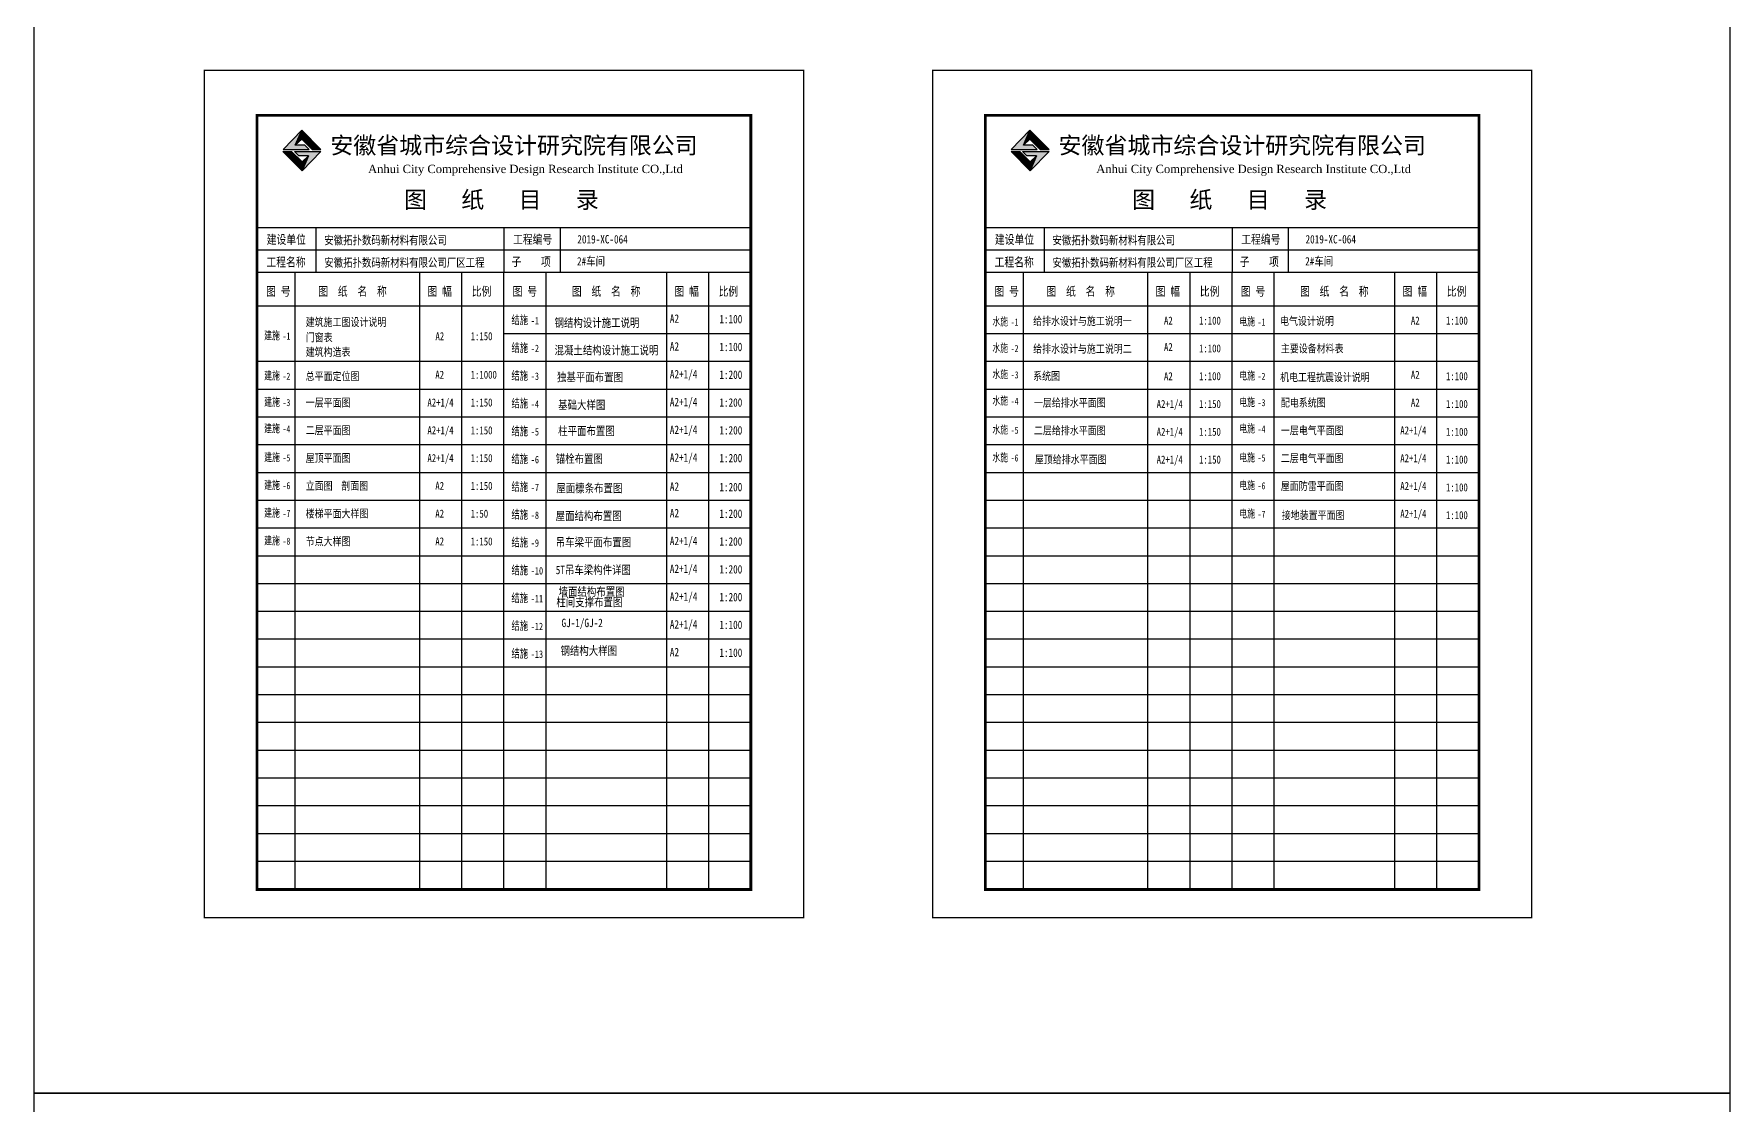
# Model space of a CAD drawing. Extents: x -518586 to 1253874, y -62343 to 661177.
# Drawn here: x 1096175 to 1185275, y 534673 to 590954 of the extents above; entities that cross this region are included whole.
import ezdxf

# ---------------------------------------------------------------- set-up
doc = ezdxf.new("R2010")
doc.units = 0
doc.header["$LTSCALE"] = 1000
doc.header["$MEASUREMENT"] = 0
for name, color, linetype in [('A_DE_DETAIL_3', 144, 'Continuous'), ('layer 1', 7, 'Continuous'), ('PUB_TEXT', 7, 'Continuous'), ('PUB_TITLE', 4, 'Continuous')]:
    doc.layers.add(name, color=color, linetype=linetype)
doc.styles.add('-宋体', font='SimSun.ttf', dxfattribs={"width": 0.8})
doc.styles.add('_HZDX', font='SimSun.ttf', dxfattribs={"width": 0.8})
doc.styles.add('_SIMPLEX9', font='SimSun.ttf', dxfattribs={"width": 0.675})
doc.styles.add('GHF', font='times.ttf')
doc.styles.add('宋体', font='SimSun.ttf', dxfattribs={"width": 0.8})
pattern_1 = [(0, (-2156939.323, 1899802.097), (5.62026914, 11.240538278), [0, -11.240538278])]
pattern_2 = [(0, (-2118687.786, 1899802.097), (5.62026914, 11.240538278), [0, -11.240538278])]

msp = doc.modelspace()

# ---------------------------------------------------------------- hatches: boundary and pattern name
for points in [[(1109905, 585102), (1110246, 585893), (1109262, 584882), (1110632, 584882), (1110404, 585102)], [(1148156, 585102), (1148497, 585893), (1147514, 584882), (1148883, 584882), (1148656, 585102)]]:
    msp.add_hatch(color=1).paths.add_polyline_path(points)
at = {"layer": 'A_DE_DETAIL_3'}
for color, points in [(41, [(1110783, 584878), (1111247, 584878), (1110246, 585893)]), (41, [(1149035, 584878), (1149498, 584878), (1148497, 585893)]), (41, [(1109706, 584780), (1109251, 584780), (1110259, 583756)]), (1, [(1109862, 584783), (1110086, 584549), (1110593, 584549), (1110259, 583756), (1111248, 584783)]), (41, [(1147957, 584780), (1147502, 584780), (1148511, 583756)]), (1, [(1148114, 584783), (1148338, 584549), (1148844, 584549), (1148511, 583756), (1149499, 584783)])]:
    msp.add_hatch(color=color, dxfattribs=at).paths.add_polyline_path(points)
at = {"layer": 'PUB_TEXT'}
h = msp.add_hatch(dxfattribs=at)
h.set_pattern_fill('松散材料', color=256, scale=5.994954, style=0)
h.set_pattern_definition(pattern_1)
h.paths.add_polyline_path([(1110246, 585428), (1110246, 585893), (1109905, 585102)])
h = msp.add_hatch(dxfattribs=at)
h.set_pattern_fill('松散材料', color=256, scale=5.994954, style=0)
h.set_pattern_definition(pattern_1)
h.paths.add_polyline_path([(1110783, 584878), (1110246, 585893), (1110246, 585428)])
h = msp.add_hatch(dxfattribs=at)
h.set_pattern_fill('松散材料', color=256, scale=5.994954, style=0)
h.set_pattern_definition(pattern_2)
h.paths.add_polyline_path([(1148497, 585428), (1148497, 585893), (1148156, 585102)])
h = msp.add_hatch(dxfattribs=at)
h.set_pattern_fill('松散材料', color=256, scale=5.994954, style=0)
h.set_pattern_definition(pattern_2)
h.paths.add_polyline_path([(1149035, 584878), (1148497, 585893), (1148497, 585428)])
h = msp.add_hatch(dxfattribs=at)
h.set_pattern_fill('松散材料', color=256, scale=5.994954, style=0)
h.set_pattern_definition(pattern_1)
h.paths.add_polyline_path([(1109706, 584780), (1110259, 583756), (1110259, 584228)])
h.paths.add_polyline_path([(1110259, 583756), (1110593, 584549), (1110259, 584228)])
h = msp.add_hatch(dxfattribs=at)
h.set_pattern_fill('松散材料', color=256, scale=5.994954, style=0)
h.set_pattern_definition(pattern_2)
h.paths.add_polyline_path([(1147957, 584780), (1148511, 583756), (1148511, 584228)])
h.paths.add_polyline_path([(1148511, 583756), (1148844, 584549), (1148511, 584228)])

# ---------------------------------------------------------------- linework, layer by layer
for p, q in [((1109905, 585102), (1110246, 585893)), ((1110246, 585893), (1110783, 584878)), ((1148156, 585102), (1148497, 585893)), ((1148497, 585893), (1149035, 584878)), ((1110259, 583756), (1109251, 584780)), ((1109251, 584780), (1109706, 584780)), ((1109706, 584780), (1110259, 583756)), ((1109862, 584783), (1111248, 584783)), ((1110086, 584549), (1109862, 584783)), ((1110593, 584549), (1110086, 584549)), ((1111248, 584783), (1110259, 583756)), ((1110593, 584549), (1110259, 583756)), ((1148511, 583756), (1147502, 584780)), ((1147502, 584780), (1147957, 584780)), ((1147957, 584780), (1148511, 583756)), ((1148114, 584783), (1149499, 584783)), ((1148338, 584549), (1148114, 584783)), ((1148844, 584549), (1148338, 584549)), ((1149499, 584783), (1148511, 583756)), ((1148844, 584549), (1148511, 583756))]:
    msp.add_line(p, q)
for p, q in [((1110259, 584228), (1109706, 584780)), ((1110259, 584228), (1110593, 584549)), ((1148511, 584228), (1147957, 584780)), ((1148511, 584228), (1148844, 584549)), ((1110259, 583756), (1110259, 584228)), ((1148511, 583756), (1148511, 584228))]:
    msp.add_line(p, q, dxfattribs=at)
at = {"layer": 'PUB_TEXT', "color": 11}
for p, q in [((1107897, 580782), (1133838, 580782)), ((1110992, 580745), (1110992, 578424)), ((1120867, 580782), (1120867, 578424)), ((1123815, 580782), (1123815, 578424)), ((1146148, 580782), (1172089, 580782)), ((1149243, 580745), (1149243, 578424)), ((1159119, 580782), (1159119, 578424)), ((1162067, 580782), (1162067, 578424)), ((1107897, 579603), (1133838, 579603)), ((1146148, 579603), (1172089, 579603)), ((1133838, 578424), (1107897, 578424)), ((1109898, 546012), (1109898, 578424)), ((1116445, 546012), (1116445, 578424)), ((1118656, 546012), (1118656, 578424)), ((1120867, 546012), (1120867, 578424)), ((1123078, 546012), (1123078, 578424)), ((1129416, 546012), (1129416, 578424)), ((1131627, 546012), (1131627, 578424)), ((1172089, 578424), (1146148, 578424)), ((1148150, 546012), (1148150, 578424)), ((1154697, 546012), (1154697, 578424)), ((1156908, 546012), (1156908, 578424)), ((1159119, 546012), (1159119, 578424)), ((1161330, 546012), (1161330, 578424)), ((1167668, 546012), (1167668, 578424)), ((1169878, 546012), (1169878, 578424)), ((1133838, 576655), (1107897, 576655)), ((1133838, 576655), (1107897, 576655)), ((1172089, 576655), (1146148, 576655)), ((1172089, 576655), (1146148, 576655)), ((1133838, 575196), (1120867, 575196)), ((1172089, 575196), (1146148, 575196)), ((1159130, 575195), (1146148, 575195)), ((1159130, 575195), (1146148, 575195)), ((1159130, 575195), (1146148, 575195)), ((1159130, 575195), (1146148, 575195)), ((1133838, 573737), (1107897, 573737)), ((1172089, 573737), (1146148, 573737)), ((1133838, 572278), (1107897, 572278)), ((1172089, 572278), (1146148, 572278)), ((1133838, 570819), (1107897, 570819)), ((1172089, 570819), (1146148, 570819)), ((1133838, 569359), (1107897, 569359)), ((1172089, 569359), (1146148, 569359)), ((1133838, 567900), (1107897, 567900)), ((1172089, 567900), (1146148, 567900)), ((1159130, 567893), (1146148, 567893)), ((1159130, 567893), (1146148, 567893)), ((1159130, 567893), (1146148, 567893)), ((1159130, 567893), (1146148, 567893)), ((1133838, 566441), (1107897, 566441)), ((1172089, 566441), (1146148, 566441)), ((1133838, 564982), (1107897, 564982)), ((1172089, 564982), (1146148, 564982)), ((1133838, 563523), (1107897, 563523)), ((1172089, 563523), (1146148, 563523)), ((1133838, 562063), (1107897, 562063)), ((1172089, 562063), (1146148, 562063)), ((1133838, 560604), (1107897, 560604)), ((1172089, 560604), (1146148, 560604)), ((1133838, 559145), (1107897, 559145)), ((1172089, 559145), (1146148, 559145)), ((1133838, 557686), (1107897, 557686)), ((1172089, 557686), (1146148, 557686)), ((1133838, 556227), (1107897, 556227)), ((1172089, 556227), (1146148, 556227)), ((1133838, 554768), (1107897, 554768)), ((1172089, 554768), (1146148, 554768)), ((1133838, 553308), (1107897, 553308)), ((1172089, 553308), (1146148, 553308)), ((1133838, 551849), (1107897, 551849)), ((1172089, 551849), (1146148, 551849)), ((1133838, 550390), (1107897, 550390)), ((1172089, 550390), (1146148, 550390)), ((1133838, 548931), (1107897, 548931)), ((1172089, 548931), (1146148, 548931)), ((1133838, 547472), (1107897, 547472)), ((1172089, 547472), (1146148, 547472)), ((1133838, 546012), (1107897, 546012)), ((1133838, 546012), (1107897, 546012)), ((1172089, 546012), (1146148, 546012)), ((1172089, 546012), (1146148, 546012))]:
    msp.add_line(p, q, dxfattribs=at)
at = {"layer": 'PUB_TEXT', "color": 2, "const_width": 73.7}
for points in [[(1105130, 589036), (1136604, 589036), (1136604, 544524), (1105130, 544524)], [(1143382, 589036), (1174856, 589036), (1174856, 544524), (1143382, 544524)]]:
    msp.add_lwpolyline(points, close=True, dxfattribs=at)
at = {"layer": 'PUB_TEXT', "color": 11, "const_width": 147}
for points in [[(1107897, 545998), (1107897, 586678), (1133838, 586678), (1133838, 545998)], [(1146148, 545998), (1146148, 586678), (1172089, 586678), (1172089, 545998)]]:
    msp.add_lwpolyline(points, close=True, dxfattribs=at)
at = {"layer": 'PUB_TEXT'}
for points in [[(1110404, 585102), (1109905, 585102), (1110246, 585428), (1110783, 584878), (1111247, 584878), (1110246, 585893), (1109262, 584882), (1110632, 584882), (1110404, 585102)], [(1110246, 585893), (1110246, 585428)], [(1148656, 585102), (1148156, 585102), (1148497, 585428), (1149035, 584878), (1149498, 584878), (1148497, 585893), (1147514, 584882), (1148883, 584882), (1148656, 585102)], [(1148497, 585893), (1148497, 585428)]]:
    msp.add_lwpolyline(points, dxfattribs=at)
at = {"layer": 'PUB_TITLE'}
for points in [[(1096175, 535307), (1185275, 535307), (1185275, 598328), (1096175, 598328)], [(1096175, 472307), (1185275, 472307), (1185275, 535307), (1096175, 535307)]]:
    msp.add_lwpolyline(points, close=True, dxfattribs=at)

# ---------------------------------------------------------------- texts
at = {"layer": 'layer 1', "style": '_HZDX', "width": 0.8}
for s, height, p in [('安徽拓扑数码新材料有限公司', 442.18, (1111425, 579894)), ('2019-XC-064', 442.18, (1124722, 579945)), ('安徽拓扑数码新材料有限公司', 442.18, (1149676, 579894)), ('2019-XC-064', 442.18, (1162973, 579945)), ('安徽拓扑数码新材料有限公司厂区工程', 442.18, (1111426, 578717, -330)), ('2#车间', 442.2, (1124704, 578787)), ('安徽拓扑数码新材料有限公司厂区工程', 442.18, (1149678, 578717, -330)), ('2#车间', 442.2, (1162955, 578787))]:
    msp.add_text(s, height=height, dxfattribs=at).set_placement(p)
at = {"layer": 'PUB_TEXT', "color": 11}
for s, height, style, p in [('安徽省城市综合设计研究院有限公司', 884.35, '宋体', (1111745, 584659)), ('安徽省城市综合设计研究院有限公司', 884.35, '宋体', (1149997, 584659)), ('Anhui City Comprehensive Design Research Institute CO.,Ltd', 436.98, 'GHF', (1113728, 583643)), ('Anhui City Comprehensive Design Research Institute CO.,Ltd', 436.98, 'GHF', (1151980, 583643)), ('图   纸   目   录', 884.35, '宋体', (1115613, 581805)), ('图   纸   目   录', 884.35, '宋体', (1153864, 581805))]:
    msp.add_text(s, height=height, dxfattribs=dict(at, style=style)).set_placement(p)
at = {"layer": 'PUB_TEXT', "color": 11, "style": '-宋体', "width": 0.8}
for s, height, p in [('建设单位', 471.7, (1108404, 579922)), ('工程编号', 471.7, (1121344, 579930)), ('建设单位', 471.7, (1146656, 579922)), ('工程编号', 471.7, (1159595, 579930)), ('工程名称', 471.7, (1108389, 578733)), ('子    项', 471.7, (1121265, 578755)), ('工程名称', 471.7, (1146640, 578733)), ('子    项', 471.7, (1159516, 578755)), ('图 号', 471.7, (1108375, 577195)), ('   图  纸  名  称', 471.66, (1110342, 577195)), ('图 幅', 471.7, (1116847, 577195)), ('比例', 471.7, (1119172, 577195)), ('图 号', 471.7, (1121321, 577195)), ('   图  纸  名  称', 471.66, (1123665, 577195)), ('图 幅', 471.7, (1129817, 577195)), ('比例', 471.7, (1132143, 577195)), ('图 号', 471.7, (1146627, 577195)), ('   图  纸  名  称', 471.66, (1148594, 577195)), ('图 幅', 471.7, (1155098, 577195)), ('比例', 471.7, (1157424, 577195)), ('图 号', 471.7, (1159572, 577195)), ('   图  纸  名  称', 471.66, (1161916, 577195)), ('图 幅', 471.7, (1168069, 577195)), ('比例', 471.7, (1170394, 577195))]:
    msp.add_text(s, height=height, dxfattribs=at).set_placement(p)
at = {"layer": 'PUB_TEXT'}
for s, height, style, width, p in [('建筑施工图设计说明', 420.1, '_HZDX', 0.8, (1110452, 575603)), ('结施', 442.5, '宋体', 0.7, (1121262, 575704)), ('-1', 389.4, '_SIMPLEX9', 0.675, (1122278, 575695)), ('钢结构设计施工说明', 442.5, '_HZDX', 0.8, (1123522, 575556)), ('A2', 442.5, '_HZDX', 0.8, (1129581, 575777)), ('1:100', 442.5, '_HZDX', 0.8, (1132183, 575749)), ('水施', 420.4, '宋体', 0.7, (1146523, 575638)), ('-1', 370, '_SIMPLEX9', 0.675, (1147488, 575630)), ('给排水设计与施工说明一', 420.42, '_HZDX', 0.8, (1148664, 575659)), ('A2', 420.4, '_HZDX', 0.8, (1155538, 575682)), ('1:100', 420.4, '_HZDX', 0.8, (1157381, 575682)), ('建施', 420.1, '宋体', 0.7, (1108271, 574904)), ('-1', 369.7, '_SIMPLEX9', 0.675, (1109236, 574895)), ('门窗表', 420.1, '_HZDX', 0.8, (1110452, 574798)), ('A2', 420.1, '_HZDX', 0.8, (1117268, 574861)), ('1:150', 420.1, '_HZDX', 0.8, (1119120, 574861)), ('结施', 442.5, '宋体', 0.7, (1121262, 574243)), ('A2', 442.5, '_HZDX', 0.8, (1129581, 574316)), ('1:100', 442.5, '_HZDX', 0.8, (1132183, 574289)), ('水施', 420.4, '宋体', 0.7, (1146523, 574251)), ('A2', 420.4, '_HZDX', 0.8, (1155538, 574294)), ('建筑构造表', 420.1, '_HZDX', 0.8, (1110452, 574034)), ('-2', 389.4, '_SIMPLEX9', 0.675, (1122278, 574234)), ('混凝土结构设计施工说明', 442.55, '_HZDX', 0.8, (1123523, 574112)), ('-2', 370, '_SIMPLEX9', 0.675, (1147488, 574243)), ('给排水设计与施工说明二', 420.42, '_HZDX', 0.8, (1148664, 574199)), ('1:100', 420.4, '_HZDX', 0.8, (1157381, 574221)), ('建施', 420.1, '宋体', 0.7, (1108271, 572794)), ('-2', 369.7, '_SIMPLEX9', 0.675, (1109236, 572786)), ('总平面定位图', 420.1, '_HZDX', 0.8, (1110452, 572758)), ('A2', 420.1, '_HZDX', 0.8, (1117261, 572837)), ('1:1000', 420.1, '_HZDX', 0.8, (1119120, 572837)), ('结施', 442.5, '宋体', 0.7, (1121262, 572783)), ('-3', 389.4, '_SIMPLEX9', 0.675, (1122278, 572774)), ('独基平面布置图', 442.5, '_HZDX', 0.8, (1123652, 572702)), ('A2+1/4', 442.5, '_HZDX', 0.8, (1129581, 572856)), ('1:200', 442.5, '_HZDX', 0.8, (1132183, 572828)), ('水施', 420.4, '宋体', 0.7, (1146523, 572864)), ('-3', 370, '_SIMPLEX9', 0.675, (1147488, 572855)), ('系统图', 420.4, '_HZDX', 0.8, (1148664, 572768)), ('A2', 420.4, '_HZDX', 0.8, (1155538, 572761)), ('1:100', 420.4, '_HZDX', 0.8, (1157381, 572761)), ('建施', 420.1, '宋体', 0.7, (1108271, 571408)), ('-3', 369.7, '_SIMPLEX9', 0.675, (1109236, 571399)), ('一层平面图', 420.1, '_HZDX', 0.8, (1110452, 571371)), ('A2+1/4', 420.1, '_HZDX', 0.8, (1116847, 571378)), ('1:150', 420.1, '_HZDX', 0.8, (1119120, 571378)), ('结施', 442.5, '宋体', 0.7, (1121262, 571322)), ('-4', 389.4, '_SIMPLEX9', 0.675, (1122278, 571314)), ('基础大样图', 442.5, '_HZDX', 0.8, (1123711, 571241)), ('A2+1/4', 442.5, '_HZDX', 0.8, (1129581, 571395)), ('1:200', 442.5, '_HZDX', 0.8, (1132183, 571368)), ('水施', 420.4, '宋体', 0.7, (1146523, 571476)), ('-4', 370, '_SIMPLEX9', 0.675, (1147488, 571468)), ('一层给排水平面图', 420.4, '_HZDX', 0.8, (1148705, 571367)), ('A2+1/4', 420.4, '_HZDX', 0.8, (1155154, 571300)), ('1:150', 420.4, '_HZDX', 0.8, (1157381, 571300)), ('建施', 420.1, '宋体', 0.7, (1108271, 570021)), ('-4', 369.7, '_SIMPLEX9', 0.675, (1109236, 570013)), ('二层平面图', 420.1, '_HZDX', 0.8, (1110452, 569918)), ('A2+1/4', 420.1, '_HZDX', 0.8, (1116847, 569919)), ('1:150', 420.1, '_HZDX', 0.8, (1119120, 569916)), ('结施', 442.5, '宋体', 0.7, (1121262, 569862)), ('柱平面布置图', 442.5, '_HZDX', 0.8, (1123711, 569870)), ('A2+1/4', 442.5, '_HZDX', 0.8, (1129581, 569935)), ('1:200', 442.5, '_HZDX', 0.8, (1132183, 569908)), ('水施', 420.4, '宋体', 0.7, (1146523, 569956)), ('-5', 370, '_SIMPLEX9', 0.675, (1147488, 569948)), ('二层给排水平面图', 420.4, '_HZDX', 0.8, (1148705, 569907)), ('A2+1/4', 420.4, '_HZDX', 0.8, (1155154, 569840)), ('1:150', 420.4, '_HZDX', 0.8, (1157381, 569840)), ('-5', 389.4, '_SIMPLEX9', 0.675, (1122278, 569853)), ('建施', 420.1, '宋体', 0.7, (1108271, 568503)), ('-5', 369.7, '_SIMPLEX9', 0.675, (1109236, 568495)), ('屋顶平面图', 420.1, '_HZDX', 0.8, (1110452, 568459)), ('A2+1/4', 420.1, '_HZDX', 0.8, (1116847, 568460)), ('1:150', 420.1, '_HZDX', 0.8, (1119120, 568457)), ('结施', 442.5, '宋体', 0.7, (1121262, 568402)), ('-6', 389.4, '_SIMPLEX9', 0.675, (1122278, 568393)), ('锚栓布置图', 442.5, '_HZDX', 0.8, (1123586, 568411)), ('A2+1/4', 442.5, '_HZDX', 0.8, (1129581, 568475)), ('1:200', 442.5, '_HZDX', 0.8, (1132183, 568447)), ('水施', 420.4, '宋体', 0.7, (1146523, 568496)), ('-6', 370, '_SIMPLEX9', 0.675, (1147488, 568488)), ('屋顶给排水平面图', 420.4, '_HZDX', 0.8, (1148755, 568387, 0)), ('A2+1/4', 420.4, '_HZDX', 0.8, (1155154, 568380)), ('1:150', 420.4, '_HZDX', 0.8, (1157381, 568380)), ('建施', 420.1, '宋体', 0.7, (1108271, 567044)), ('-6', 369.7, '_SIMPLEX9', 0.675, (1109236, 567035)), ('立面图  剖面图', 420.1, '_HZDX', 0.8, (1110452, 567000)), ('A2', 420.1, '_HZDX', 0.8, (1117261, 567000)), ('1:150', 420.1, '_HZDX', 0.8, (1119120, 566998)), ('结施', 442.5, '宋体', 0.7, (1121262, 566941)), ('-7', 389.4, '_SIMPLEX9', 0.675, (1122278, 566932)), ('屋面檩条布置图', 442.5, '_HZDX', 0.8, (1123619, 566865)), ('A2', 442.5, '_HZDX', 0.8, (1129581, 566951)), ('1:200', 442.5, '_HZDX', 0.8, (1132183, 566924)), ('建施', 420.1, '宋体', 0.7, (1108271, 565585)), ('-7', 369.7, '_SIMPLEX9', 0.675, (1109236, 565576)), ('楼梯平面大样图', 420.1, '_HZDX', 0.8, (1110452, 565541)), ('A2', 420.1, '_HZDX', 0.8, (1117261, 565541)), ('1:50', 420.1, '_HZDX', 0.8, (1119120, 565538)), ('结施', 442.5, '宋体', 0.7, (1121262, 565481)), ('-8', 389.4, '_SIMPLEX9', 0.675, (1122278, 565472)), ('屋面结构布置图', 442.5, '_HZDX', 0.8, (1123581, 565405)), ('A2', 442.5, '_HZDX', 0.8, (1129581, 565554)), ('1:200', 442.5, '_HZDX', 0.8, (1132183, 565526)), ('建施', 420.1, '宋体', 0.7, (1108271, 564125)), ('-8', 369.7, '_SIMPLEX9', 0.675, (1109236, 564117)), ('节点大样图', 420.1, '_HZDX', 0.8, (1110452, 564082)), ('A2', 420.1, '_HZDX', 0.8, (1117261, 564082)), ('1:150', 420.1, '_HZDX', 0.8, (1119120, 564079)), ('结施', 442.5, '宋体', 0.7, (1121262, 564020)), ('-9', 389.4, '_SIMPLEX9', 0.675, (1122278, 564011)), ('吊车梁平面布置图', 442.5, '_HZDX', 0.8, (1123586, 564030)), ('A2+1/4', 442.5, '_HZDX', 0.8, (1129581, 564093)), ('1:200', 442.5, '_HZDX', 0.8, (1132183, 564066)), ('结施', 442.5, '宋体', 0.7, (1121262, 562560)), ('-10', 389.4, '_SIMPLEX9', 0.675, (1122278, 562551)), ('5T吊车梁构件详图', 442.5, '_HZDX', 0.8, (1123586, 562569)), ('A2+1/4', 442.5, '_HZDX', 0.8, (1129581, 562633)), ('1:200', 442.5, '_HZDX', 0.8, (1132183, 562605)), ('结施', 442.5, '宋体', 0.7, (1121262, 561099)), ('-11', 389.4, '_SIMPLEX9', 0.675, (1122278, 561091)), ('柱间支撑布置图', 442.5, '_HZDX', 0.8, (1123619, 560876)), ('墙面结构布置图', 442.5, '_HZDX', 0.8, (1123734, 561427)), ('A2+1/4', 442.5, '_HZDX', 0.8, (1129581, 561172)), ('1:200', 442.5, '_HZDX', 0.8, (1132183, 561145)), ('结施', 442.5, '宋体', 0.7, (1121262, 559639)), ('-12', 389.4, '_SIMPLEX9', 0.675, (1122278, 559630)), ('GJ-1/GJ-2', 442.5, '_HZDX', 0.8, (1123889, 559787)), ('A2+1/4', 442.5, '_HZDX', 0.8, (1129581, 559712)), ('1:100', 442.5, '_HZDX', 0.8, (1132183, 559685)), ('结施', 442.5, '宋体', 0.7, (1121262, 558179)), ('钢结构大样图', 442.5, '_HZDX', 0.8, (1123836, 558320)), ('A2', 442.5, '_HZDX', 0.8, (1129581, 558252)), ('1:100', 442.5, '_HZDX', 0.8, (1132183, 558224)), ('-13', 389.4, '_SIMPLEX9', 0.675, (1122278, 558170))]:
    msp.add_text(s, height=height, dxfattribs=dict(at, style=style, width=width)).set_placement(p)
at = {"layer": 'PUB_TEXT', "lineweight": -3}
for s, height, style, width, p in [('电施', 420.4, '宋体', 0.7, (1159494, 575638)), ('-1', 370, '_SIMPLEX9', 0.675, (1160459, 575630)), ('电气设计说明', 420.4, '_HZDX', 0.8, (1161635, 575659)), ('A2', 420.4, '_HZDX', 0.8, (1168508, 575682)), ('1:100', 420.4, '_HZDX', 0.8, (1170352, 575682)), ('主要设备材料表', 420.4, '_HZDX', 0.8, (1161676, 574215)), ('电施', 420.4, '宋体', 0.7, (1159494, 572791)), ('-2', 370, '_SIMPLEX9', 0.675, (1160459, 572782)), ('机电工程抗震设计说明', 420.4, '_HZDX', 0.8, (1161637, 572705)), ('A2', 420.4, '_HZDX', 0.8, (1168508, 572834)), ('1:100', 420.4, '_HZDX', 0.8, (1170352, 572761)), ('电施', 420.4, '宋体', 0.7, (1159494, 571403)), ('-3', 370, '_SIMPLEX9', 0.675, (1160459, 571395)), ('配电系统图', 420.4, '_HZDX', 0.8, (1161676, 571367)), ('A2', 420.4, '_HZDX', 0.8, (1168508, 571374)), ('1:100', 420.4, '_HZDX', 0.8, (1170352, 571300)), ('电施', 420.4, '宋体', 0.7, (1159494, 570016)), ('-4', 370, '_SIMPLEX9', 0.675, (1160459, 570007)), ('一层电气平面图', 420.4, '_HZDX', 0.8, (1161676, 569911)), ('A2+1/4', 420.4, '_HZDX', 0.8, (1167950, 569913)), ('1:100', 420.4, '_HZDX', 0.8, (1170352, 569840)), ('电施', 420.4, '宋体', 0.7, (1159494, 568496)), ('-5', 370, '_SIMPLEX9', 0.675, (1160459, 568488)), ('二层电气平面图', 420.4, '_HZDX', 0.8, (1161676, 568450)), ('A2+1/4', 420.4, '_HZDX', 0.8, (1167950, 568453)), ('1:100', 420.4, '_HZDX', 0.8, (1170352, 568380)), ('电施', 420.4, '宋体', 0.7, (1159494, 567036)), ('-6', 370, '_SIMPLEX9', 0.675, (1160459, 567027)), ('屋面防雷平面图', 420.4, '_HZDX', 0.8, (1161676, 566990)), ('A2+1/4', 420.4, '_HZDX', 0.8, (1167950, 566992)), ('1:100', 420.4, '_HZDX', 0.8, (1170352, 566919)), ('电施', 420.4, '宋体', 0.7, (1159494, 565543)), ('-7', 370, '_SIMPLEX9', 0.675, (1160459, 565534)), ('接地装置平面图', 420.4, '_HZDX', 0.8, (1161725, 565458, 0)), ('A2+1/4', 420.4, '_HZDX', 0.8, (1167950, 565532)), ('1:100', 420.4, '_HZDX', 0.8, (1170352, 565459))]:
    msp.add_text(s, height=height, dxfattribs=dict(at, style=style, width=width)).set_placement(p)

doc.saveas('drawing.dxf')
